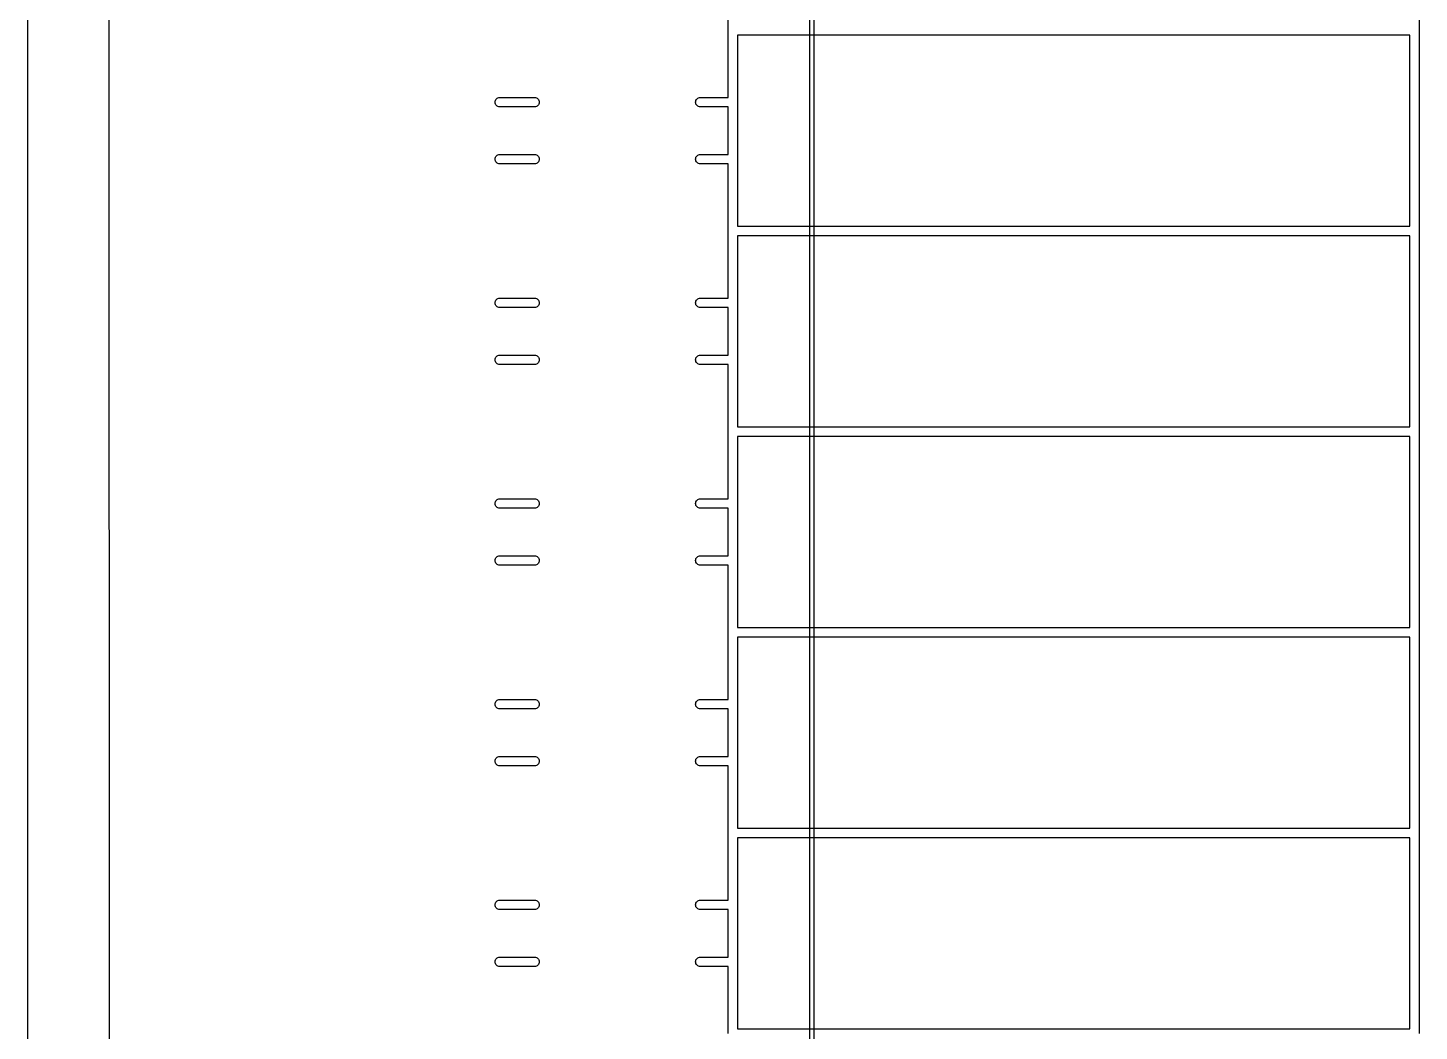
# Model space of a CAD drawing. Extents: x 47 to 252, y -139 to -48.
# Drawn here: x 234.07 to 251.69, y -93.82 to -81.12 of the extents above; entities that cross this region are included whole.
import ezdxf

# ---------------------------------------------------------------- set-up
doc = ezdxf.new("R2010")
doc.units = 0
doc.layers.add('BLACK', color=7, linetype='CONTINUOUS')

msp = doc.modelspace()

# ---------------------------------------------------------------- linework, layer by layer
at = {"layer": 'BLACK', "linetype": 'CONTINUOUS'}
for p, q in [((243.975, -135.499), (243.975, -51.5001)), ((244.025, -51.4988), (244.025, -135.501)), ((235.1, -69.805), (235.103, -94.485)), ((251.69, -78.6129), (251.69, -81.1471)), ((242.94, -81.147), (242.94, -80.3)), ((234.075, -81.5525), (234.075, -81.0002)), ((242.94, -81.15), (242.94, -81.147)), ((242.94, -81.153), (242.94, -81.15)), ((242.94, -82), (242.94, -81.153)), ((251.69, -81.1471), (251.69, -81.15)), ((251.69, -81.15), (251.69, -81.1529)), ((251.69, -81.1529), (251.69, -83.6871)), ((243.06, -81.21), (243.06, -82.0571)), ((251.57, -81.21), (243.06, -81.21)), ((251.57, -83.63), (251.57, -81.21)), ((234.075, -81.5526), (234.075, -81.5525)), ((234.075, -82.1225), (234.075, -81.5526)), ((239.99, -82.06), (239.991, -82.0482)), ((239.991, -82.0718), (239.99, -82.06)), ((239.991, -82.0482), (239.994, -82.0369)), ((239.994, -82.0831), (239.991, -82.0718)), ((239.994, -82.0369), (240, -82.0265)), ((240, -82.0935), (239.994, -82.0831)), ((240, -82.0265), (240.007, -82.0174)), ((240.007, -82.0174), (240.017, -82.0099)), ((240.017, -82.0099), (240.027, -82.0043)), ((240.027, -82.0043), (240.038, -82.0009)), ((240.038, -82.0009), (240.047, -82)), ((240.047, -82), (240.493, -82)), ((240.493, -82), (240.502, -82.0009)), ((240.502, -82.0009), (240.513, -82.0043)), ((240.513, -82.0043), (240.523, -82.0099)), ((240.523, -82.0099), (240.533, -82.0174)), ((240.533, -82.0174), (240.54, -82.0265)), ((240.54, -82.0265), (240.546, -82.0369)), ((240.546, -82.0831), (240.54, -82.0935)), ((240.546, -82.0369), (240.549, -82.0482)), ((240.549, -82.0718), (240.546, -82.0831)), ((240.549, -82.0482), (240.55, -82.06)), ((240.55, -82.06), (240.549, -82.0718)), ((242.53, -82.06), (242.531, -82.0482)), ((242.531, -82.0718), (242.53, -82.06)), ((242.531, -82.0482), (242.534, -82.0369)), ((242.534, -82.0831), (242.531, -82.0718)), ((242.534, -82.0369), (242.54, -82.0265)), ((242.54, -82.0935), (242.534, -82.0831)), ((242.54, -82.0265), (242.547, -82.0174)), ((242.547, -82.0174), (242.557, -82.0099)), ((242.557, -82.0099), (242.567, -82.0043)), ((242.567, -82.0043), (242.578, -82.0009)), ((242.578, -82.0009), (242.587, -82)), ((242.587, -82), (242.94, -82)), ((243.06, -82.0571), (243.06, -82.06)), ((243.06, -82.06), (243.06, -82.0629)), ((243.06, -82.0629), (243.06, -82.7771)), ((234.075, -82.7103), (234.075, -82.1225)), ((234.075, -82.1225), (234.075, -82.1225)), ((240.007, -82.1026), (240, -82.0935)), ((240.017, -82.1101), (240.007, -82.1026)), ((240.027, -82.1157), (240.017, -82.1101)), ((240.038, -82.1191), (240.027, -82.1157)), ((240.047, -82.12), (240.038, -82.1191)), ((240.493, -82.12), (240.047, -82.12)), ((240.502, -82.1191), (240.493, -82.12)), ((240.513, -82.1157), (240.502, -82.1191)), ((240.523, -82.1101), (240.513, -82.1157)), ((240.533, -82.1026), (240.523, -82.1101)), ((240.54, -82.0935), (240.533, -82.1026)), ((242.547, -82.1026), (242.54, -82.0935)), ((242.557, -82.1101), (242.547, -82.1026)), ((242.567, -82.1157), (242.557, -82.1101)), ((242.578, -82.1191), (242.567, -82.1157)), ((242.587, -82.12), (242.578, -82.1191)), ((242.94, -82.12), (242.587, -82.12)), ((242.94, -82.72), (242.94, -82.12)), ((234.075, -83.3162), (234.075, -82.7103)), ((234.075, -82.7103), (234.075, -82.7103)), ((239.99, -82.78), (239.991, -82.7682)), ((239.991, -82.7918), (239.99, -82.78)), ((239.991, -82.7682), (239.994, -82.7569)), ((239.994, -82.7569), (240, -82.7465)), ((240, -82.7465), (240.007, -82.7374)), ((240.007, -82.7374), (240.017, -82.7299)), ((240.017, -82.7299), (240.027, -82.7243)), ((240.027, -82.7243), (240.038, -82.7209)), ((240.038, -82.7209), (240.047, -82.72)), ((240.047, -82.72), (240.493, -82.72)), ((240.493, -82.72), (240.502, -82.7209)), ((240.502, -82.7209), (240.513, -82.7243)), ((240.513, -82.7243), (240.523, -82.7299)), ((240.523, -82.7299), (240.533, -82.7374)), ((240.533, -82.7374), (240.54, -82.7465)), ((240.54, -82.7465), (240.546, -82.7569)), ((240.546, -82.7569), (240.549, -82.7682)), ((240.549, -82.7682), (240.55, -82.78)), ((240.55, -82.78), (240.549, -82.7918)), ((242.53, -82.78), (242.531, -82.7682)), ((242.531, -82.7918), (242.53, -82.78)), ((242.531, -82.7682), (242.534, -82.7569)), ((242.534, -82.7569), (242.54, -82.7465)), ((242.54, -82.7465), (242.547, -82.7374)), ((242.547, -82.7374), (242.557, -82.7299)), ((242.557, -82.7299), (242.567, -82.7243)), ((242.567, -82.7243), (242.578, -82.7209)), ((242.578, -82.7209), (242.587, -82.72)), ((242.587, -82.72), (242.94, -82.72)), ((243.06, -82.7771), (243.06, -82.78)), ((243.06, -82.78), (243.06, -82.7829)), ((243.06, -82.7829), (243.06, -83.63)), ((239.994, -82.8031), (239.991, -82.7918)), ((240, -82.8135), (239.994, -82.8031)), ((240.007, -82.8226), (240, -82.8135)), ((240.017, -82.8301), (240.007, -82.8226)), ((240.027, -82.8357), (240.017, -82.8301)), ((240.038, -82.8391), (240.027, -82.8357)), ((240.047, -82.84), (240.038, -82.8391)), ((240.493, -82.84), (240.047, -82.84)), ((240.502, -82.8391), (240.493, -82.84)), ((240.513, -82.8357), (240.502, -82.8391)), ((240.523, -82.8301), (240.513, -82.8357)), ((240.533, -82.8226), (240.523, -82.8301)), ((240.54, -82.8135), (240.533, -82.8226)), ((240.546, -82.8031), (240.54, -82.8135)), ((240.549, -82.7918), (240.546, -82.8031)), ((242.534, -82.8031), (242.531, -82.7918)), ((242.54, -82.8135), (242.534, -82.8031)), ((242.547, -82.8226), (242.54, -82.8135)), ((242.557, -82.8301), (242.547, -82.8226)), ((242.567, -82.8357), (242.557, -82.8301)), ((242.578, -82.8391), (242.567, -82.8357)), ((242.587, -82.84), (242.578, -82.8391)), ((242.94, -82.84), (242.587, -82.84)), ((242.94, -83.687), (242.94, -82.84)), ((234.075, -83.3163), (234.075, -83.3162)), ((234.075, -83.9405), (234.075, -83.3163)), ((243.06, -83.63), (251.57, -83.63)), ((242.94, -83.69), (242.94, -83.687)), ((242.94, -83.693), (242.94, -83.69)), ((242.94, -84.54), (242.94, -83.693)), ((243.06, -83.75), (243.06, -84.5971)), ((251.57, -83.75), (243.06, -83.75)), ((251.57, -86.17), (251.57, -83.75)), ((251.69, -83.6871), (251.69, -83.69)), ((251.69, -83.69), (251.69, -83.6929)), ((251.69, -83.6929), (251.69, -86.2271)), ((234.075, -83.9406), (234.075, -83.9405)), ((234.075, -84.5834), (234.075, -83.9406)), ((240.007, -84.5574), (240.017, -84.5499)), ((240.017, -84.5499), (240.027, -84.5443)), ((240.027, -84.5443), (240.038, -84.5409)), ((240.038, -84.5409), (240.047, -84.54)), ((240.047, -84.54), (240.493, -84.54)), ((240.493, -84.54), (240.502, -84.5409)), ((240.502, -84.5409), (240.513, -84.5443)), ((240.513, -84.5443), (240.523, -84.5499)), ((240.523, -84.5499), (240.533, -84.5574)), ((242.547, -84.5574), (242.557, -84.5499)), ((242.557, -84.5499), (242.567, -84.5443)), ((242.567, -84.5443), (242.578, -84.5409)), ((242.578, -84.5409), (242.587, -84.54)), ((242.587, -84.54), (242.94, -84.54)), ((234.075, -84.5835), (234.075, -84.5834)), ((234.075, -85.2453), (234.075, -84.5835)), ((239.99, -84.6), (239.991, -84.5882)), ((239.991, -84.6118), (239.99, -84.6)), ((239.991, -84.5882), (239.994, -84.5769)), ((239.994, -84.6231), (239.991, -84.6118)), ((239.994, -84.5769), (240, -84.5665)), ((240, -84.6335), (239.994, -84.6231)), ((240, -84.5665), (240.007, -84.5574)), ((240.007, -84.6426), (240, -84.6335)), ((240.017, -84.6501), (240.007, -84.6426)), ((240.027, -84.6557), (240.017, -84.6501)), ((240.038, -84.6591), (240.027, -84.6557)), ((240.047, -84.66), (240.038, -84.6591)), ((240.493, -84.66), (240.047, -84.66)), ((240.502, -84.6591), (240.493, -84.66)), ((240.513, -84.6557), (240.502, -84.6591)), ((240.523, -84.6501), (240.513, -84.6557)), ((240.533, -84.6426), (240.523, -84.6501)), ((240.533, -84.5574), (240.54, -84.5665)), ((240.54, -84.6335), (240.533, -84.6426)), ((240.54, -84.5665), (240.546, -84.5769)), ((240.546, -84.6231), (240.54, -84.6335)), ((240.546, -84.5769), (240.549, -84.5882)), ((240.549, -84.6118), (240.546, -84.6231)), ((240.549, -84.5882), (240.55, -84.6)), ((240.55, -84.6), (240.549, -84.6118)), ((242.53, -84.6), (242.531, -84.5882)), ((242.531, -84.6118), (242.53, -84.6)), ((242.531, -84.5882), (242.534, -84.5769)), ((242.534, -84.6231), (242.531, -84.6118)), ((242.534, -84.5769), (242.54, -84.5665)), ((242.54, -84.6335), (242.534, -84.6231)), ((242.54, -84.5665), (242.547, -84.5574)), ((242.547, -84.6426), (242.54, -84.6335)), ((242.557, -84.6501), (242.547, -84.6426)), ((242.567, -84.6557), (242.557, -84.6501)), ((242.578, -84.6591), (242.567, -84.6557)), ((242.587, -84.66), (242.578, -84.6591)), ((242.94, -84.66), (242.587, -84.66)), ((242.94, -85.26), (242.94, -84.66)), ((243.06, -84.5971), (243.06, -84.6)), ((243.06, -84.6), (243.06, -84.6029)), ((243.06, -84.6029), (243.06, -85.3171)), ((234.075, -85.2454), (234.075, -85.2453)), ((234.075, -85.9264), (234.075, -85.2454)), ((239.99, -85.32), (239.991, -85.3082)), ((239.991, -85.3318), (239.99, -85.32)), ((239.991, -85.3082), (239.994, -85.2969)), ((239.994, -85.3431), (239.991, -85.3318)), ((239.994, -85.2969), (240, -85.2865)), ((240, -85.3535), (239.994, -85.3431)), ((240, -85.2865), (240.007, -85.2774)), ((240.007, -85.3626), (240, -85.3535)), ((240.007, -85.2774), (240.017, -85.2699)), ((240.017, -85.3701), (240.007, -85.3626)), ((240.017, -85.2699), (240.027, -85.2643)), ((240.027, -85.3757), (240.017, -85.3701)), ((240.027, -85.2643), (240.038, -85.2609)), ((240.038, -85.3791), (240.027, -85.3757)), ((240.038, -85.2609), (240.047, -85.26)), ((240.047, -85.38), (240.038, -85.3791)), ((240.047, -85.26), (240.493, -85.26)), ((240.493, -85.38), (240.047, -85.38)), ((240.493, -85.26), (240.502, -85.2609)), ((240.502, -85.3791), (240.493, -85.38)), ((240.502, -85.2609), (240.513, -85.2643)), ((240.513, -85.3757), (240.502, -85.3791)), ((240.513, -85.2643), (240.523, -85.2699)), ((240.523, -85.3701), (240.513, -85.3757)), ((240.523, -85.2699), (240.533, -85.2774)), ((240.533, -85.3626), (240.523, -85.3701)), ((240.533, -85.2774), (240.54, -85.2865)), ((240.54, -85.3535), (240.533, -85.3626)), ((240.54, -85.2865), (240.546, -85.2969)), ((240.546, -85.3431), (240.54, -85.3535)), ((240.546, -85.2969), (240.549, -85.3082)), ((240.549, -85.3318), (240.546, -85.3431)), ((240.549, -85.3082), (240.55, -85.32)), ((240.55, -85.32), (240.549, -85.3318)), ((242.53, -85.32), (242.531, -85.3082)), ((242.531, -85.3318), (242.53, -85.32)), ((242.531, -85.3082), (242.534, -85.2969)), ((242.534, -85.3431), (242.531, -85.3318)), ((242.534, -85.2969), (242.54, -85.2865)), ((242.54, -85.3535), (242.534, -85.3431)), ((242.54, -85.2865), (242.547, -85.2774)), ((242.547, -85.3626), (242.54, -85.3535)), ((242.547, -85.2774), (242.557, -85.2699)), ((242.557, -85.3701), (242.547, -85.3626)), ((242.557, -85.2699), (242.567, -85.2643)), ((242.567, -85.3757), (242.557, -85.3701)), ((242.567, -85.2643), (242.578, -85.2609)), ((242.578, -85.3791), (242.567, -85.3757)), ((242.578, -85.2609), (242.587, -85.26)), ((242.587, -85.38), (242.578, -85.3791)), ((242.587, -85.26), (242.94, -85.26)), ((242.94, -85.38), (242.587, -85.38)), ((242.94, -86.227), (242.94, -85.38)), ((243.06, -85.3171), (243.06, -85.32)), ((243.06, -85.32), (243.06, -85.3229)), ((243.06, -85.3229), (243.06, -86.17)), ((234.075, -86.6269), (234.075, -85.9264)), ((234.075, -85.9264), (234.075, -85.9264)), ((242.94, -86.23), (242.94, -86.227)), ((242.94, -86.233), (242.94, -86.23)), ((242.94, -87.08), (242.94, -86.233)), ((243.06, -86.17), (251.57, -86.17)), ((243.06, -86.29), (243.06, -87.1371)), ((251.57, -86.29), (243.06, -86.29)), ((251.57, -88.71), (251.57, -86.29)), ((251.69, -86.2271), (251.69, -86.23)), ((251.69, -86.23), (251.69, -86.2329)), ((251.69, -86.2329), (251.69, -88.7671)), ((234.075, -86.627), (234.075, -86.6269)), ((234.075, -87.3471), (234.075, -86.627)), ((239.99, -87.14), (239.991, -87.1282)), ((239.991, -87.1518), (239.99, -87.14)), ((239.991, -87.1282), (239.994, -87.1169)), ((239.994, -87.1631), (239.991, -87.1518)), ((239.994, -87.1169), (240, -87.1065)), ((240, -87.1735), (239.994, -87.1631)), ((240, -87.1065), (240.007, -87.0974)), ((240.007, -87.1826), (240, -87.1735)), ((240.007, -87.0974), (240.017, -87.0899)), ((240.017, -87.1901), (240.007, -87.1826)), ((240.017, -87.0899), (240.027, -87.0843)), ((240.027, -87.1957), (240.017, -87.1901)), ((240.027, -87.0843), (240.038, -87.0809)), ((240.038, -87.0809), (240.047, -87.08)), ((240.047, -87.08), (240.493, -87.08)), ((240.493, -87.08), (240.502, -87.0809)), ((240.502, -87.0809), (240.513, -87.0843)), ((240.513, -87.0843), (240.523, -87.0899)), ((240.523, -87.1901), (240.513, -87.1957)), ((240.523, -87.0899), (240.533, -87.0974)), ((240.533, -87.1826), (240.523, -87.1901)), ((240.533, -87.0974), (240.54, -87.1065)), ((240.54, -87.1735), (240.533, -87.1826)), ((240.54, -87.1065), (240.546, -87.1169)), ((240.546, -87.1631), (240.54, -87.1735)), ((240.546, -87.1169), (240.549, -87.1282)), ((240.549, -87.1518), (240.546, -87.1631)), ((240.549, -87.1282), (240.55, -87.14)), ((240.55, -87.14), (240.549, -87.1518)), ((242.53, -87.14), (242.531, -87.1282)), ((242.531, -87.1518), (242.53, -87.14)), ((242.531, -87.1282), (242.534, -87.1169)), ((242.534, -87.1631), (242.531, -87.1518)), ((242.534, -87.1169), (242.54, -87.1065)), ((242.54, -87.1735), (242.534, -87.1631)), ((242.54, -87.1065), (242.547, -87.0974)), ((242.547, -87.1826), (242.54, -87.1735)), ((242.547, -87.0974), (242.557, -87.0899)), ((242.557, -87.1901), (242.547, -87.1826)), ((242.557, -87.0899), (242.567, -87.0843)), ((242.567, -87.1957), (242.557, -87.1901)), ((242.567, -87.0843), (242.578, -87.0809)), ((242.578, -87.0809), (242.587, -87.08)), ((242.587, -87.08), (242.94, -87.08)), ((243.06, -87.1371), (243.06, -87.14)), ((243.06, -87.14), (243.06, -87.1429)), ((243.06, -87.1429), (243.06, -87.8571)), ((234.075, -87.3472), (234.075, -87.3471)), ((234.075, -104.834), (234.075, -87.3472)), ((240.038, -87.1991), (240.027, -87.1957)), ((240.047, -87.2), (240.038, -87.1991)), ((240.493, -87.2), (240.047, -87.2)), ((240.502, -87.1991), (240.493, -87.2)), ((240.513, -87.1957), (240.502, -87.1991)), ((242.578, -87.1991), (242.567, -87.1957)), ((242.587, -87.2), (242.578, -87.1991)), ((242.94, -87.2), (242.587, -87.2)), ((242.94, -87.8), (242.94, -87.2)), ((239.99, -87.86), (239.991, -87.8482)), ((239.991, -87.8718), (239.99, -87.86)), ((239.991, -87.8482), (239.994, -87.8369)), ((239.994, -87.8831), (239.991, -87.8718)), ((239.994, -87.8369), (240, -87.8265)), ((240, -87.8935), (239.994, -87.8831)), ((240, -87.8265), (240.007, -87.8174)), ((240.007, -87.9026), (240, -87.8935)), ((240.007, -87.8174), (240.017, -87.8099)), ((240.017, -87.8099), (240.027, -87.8043)), ((240.027, -87.8043), (240.038, -87.8009)), ((240.038, -87.8009), (240.047, -87.8)), ((240.047, -87.8), (240.493, -87.8)), ((240.493, -87.8), (240.502, -87.8009)), ((240.502, -87.8009), (240.513, -87.8043)), ((240.513, -87.8043), (240.523, -87.8099)), ((240.523, -87.8099), (240.533, -87.8174)), ((240.533, -87.8174), (240.54, -87.8265)), ((240.54, -87.8935), (240.533, -87.9026)), ((240.54, -87.8265), (240.546, -87.8369)), ((240.546, -87.8831), (240.54, -87.8935)), ((240.546, -87.8369), (240.549, -87.8482)), ((240.549, -87.8718), (240.546, -87.8831)), ((240.549, -87.8482), (240.55, -87.86)), ((240.55, -87.86), (240.549, -87.8718)), ((242.53, -87.86), (242.531, -87.8482)), ((242.531, -87.8718), (242.53, -87.86)), ((242.531, -87.8482), (242.534, -87.8369)), ((242.534, -87.8831), (242.531, -87.8718)), ((242.534, -87.8369), (242.54, -87.8265)), ((242.54, -87.8935), (242.534, -87.8831)), ((242.54, -87.8265), (242.547, -87.8174)), ((242.547, -87.9026), (242.54, -87.8935)), ((242.547, -87.8174), (242.557, -87.8099)), ((242.557, -87.8099), (242.567, -87.8043)), ((242.567, -87.8043), (242.578, -87.8009)), ((242.578, -87.8009), (242.587, -87.8)), ((242.587, -87.8), (242.94, -87.8)), ((243.06, -87.8571), (243.06, -87.86)), ((243.06, -87.86), (243.06, -87.8629)), ((243.06, -87.8629), (243.06, -88.71)), ((240.017, -87.9101), (240.007, -87.9026)), ((240.027, -87.9157), (240.017, -87.9101)), ((240.038, -87.9191), (240.027, -87.9157)), ((240.047, -87.92), (240.038, -87.9191)), ((240.493, -87.92), (240.047, -87.92)), ((240.502, -87.9191), (240.493, -87.92)), ((240.513, -87.9157), (240.502, -87.9191)), ((240.523, -87.9101), (240.513, -87.9157)), ((240.533, -87.9026), (240.523, -87.9101)), ((242.557, -87.9101), (242.547, -87.9026)), ((242.567, -87.9157), (242.557, -87.9101)), ((242.578, -87.9191), (242.567, -87.9157)), ((242.587, -87.92), (242.578, -87.9191)), ((242.94, -87.92), (242.587, -87.92)), ((242.94, -88.767), (242.94, -87.92)), ((242.94, -88.77), (242.94, -88.767)), ((242.94, -88.773), (242.94, -88.77)), ((242.94, -89.62), (242.94, -88.773)), ((243.06, -88.71), (251.57, -88.71)), ((251.69, -88.7671), (251.69, -88.77)), ((251.69, -88.77), (251.69, -88.7729)), ((251.69, -88.7729), (251.69, -91.3071)), ((243.06, -88.83), (243.06, -89.6771)), ((251.57, -88.83), (243.06, -88.83)), ((251.57, -91.25), (251.57, -88.83)), ((239.991, -89.6682), (239.994, -89.6569)), ((239.994, -89.6569), (240, -89.6465)), ((240, -89.6465), (240.007, -89.6374)), ((240.007, -89.6374), (240.017, -89.6299)), ((240.017, -89.6299), (240.027, -89.6243)), ((240.027, -89.6243), (240.038, -89.6209)), ((240.038, -89.6209), (240.047, -89.62)), ((240.047, -89.62), (240.493, -89.62)), ((240.493, -89.62), (240.502, -89.6209)), ((240.502, -89.6209), (240.513, -89.6243)), ((240.513, -89.6243), (240.523, -89.6299)), ((240.523, -89.6299), (240.533, -89.6374)), ((240.533, -89.6374), (240.54, -89.6465)), ((240.54, -89.6465), (240.546, -89.6569)), ((240.546, -89.6569), (240.549, -89.6682)), ((242.531, -89.6682), (242.534, -89.6569)), ((242.534, -89.6569), (242.54, -89.6465)), ((242.54, -89.6465), (242.547, -89.6374)), ((242.547, -89.6374), (242.557, -89.6299)), ((242.557, -89.6299), (242.567, -89.6243)), ((242.567, -89.6243), (242.578, -89.6209)), ((242.578, -89.6209), (242.587, -89.62)), ((242.587, -89.62), (242.94, -89.62)), ((239.99, -89.68), (239.991, -89.6682)), ((239.991, -89.6918), (239.99, -89.68)), ((239.994, -89.7031), (239.991, -89.6918)), ((240, -89.7135), (239.994, -89.7031)), ((240.007, -89.7226), (240, -89.7135)), ((240.017, -89.7301), (240.007, -89.7226)), ((240.027, -89.7357), (240.017, -89.7301)), ((240.038, -89.7391), (240.027, -89.7357)), ((240.047, -89.74), (240.038, -89.7391)), ((240.493, -89.74), (240.047, -89.74)), ((240.502, -89.7391), (240.493, -89.74)), ((240.513, -89.7357), (240.502, -89.7391)), ((240.523, -89.7301), (240.513, -89.7357)), ((240.533, -89.7226), (240.523, -89.7301)), ((240.54, -89.7135), (240.533, -89.7226)), ((240.546, -89.7031), (240.54, -89.7135)), ((240.549, -89.6918), (240.546, -89.7031)), ((240.549, -89.6682), (240.55, -89.68)), ((240.55, -89.68), (240.549, -89.6918)), ((242.53, -89.68), (242.531, -89.6682)), ((242.531, -89.6918), (242.53, -89.68)), ((242.534, -89.7031), (242.531, -89.6918)), ((242.54, -89.7135), (242.534, -89.7031)), ((242.547, -89.7226), (242.54, -89.7135)), ((242.557, -89.7301), (242.547, -89.7226)), ((242.567, -89.7357), (242.557, -89.7301)), ((242.578, -89.7391), (242.567, -89.7357)), ((242.587, -89.74), (242.578, -89.7391)), ((242.94, -89.74), (242.587, -89.74)), ((242.94, -90.34), (242.94, -89.74)), ((243.06, -89.6771), (243.06, -89.68)), ((243.06, -89.68), (243.06, -89.6829)), ((243.06, -89.6829), (243.06, -90.3971)), ((240, -90.3665), (240.007, -90.3574)), ((240.007, -90.3574), (240.017, -90.3499)), ((240.017, -90.3499), (240.027, -90.3443)), ((240.027, -90.3443), (240.038, -90.3409)), ((240.038, -90.3409), (240.047, -90.34)), ((240.047, -90.34), (240.493, -90.34)), ((240.493, -90.34), (240.502, -90.3409)), ((240.502, -90.3409), (240.513, -90.3443)), ((240.513, -90.3443), (240.523, -90.3499)), ((240.523, -90.3499), (240.533, -90.3574)), ((240.533, -90.3574), (240.54, -90.3665)), ((242.54, -90.3665), (242.547, -90.3574)), ((242.547, -90.3574), (242.557, -90.3499)), ((242.557, -90.3499), (242.567, -90.3443)), ((242.567, -90.3443), (242.578, -90.3409)), ((242.578, -90.3409), (242.587, -90.34)), ((242.587, -90.34), (242.94, -90.34)), ((239.99, -90.4), (239.991, -90.3882)), ((239.991, -90.4118), (239.99, -90.4)), ((239.991, -90.3882), (239.994, -90.3769)), ((239.994, -90.4231), (239.991, -90.4118)), ((239.994, -90.3769), (240, -90.3665)), ((240, -90.4335), (239.994, -90.4231)), ((240.007, -90.4426), (240, -90.4335)), ((240.017, -90.4501), (240.007, -90.4426)), ((240.027, -90.4557), (240.017, -90.4501)), ((240.038, -90.4591), (240.027, -90.4557)), ((240.047, -90.46), (240.038, -90.4591)), ((240.493, -90.46), (240.047, -90.46)), ((240.502, -90.4591), (240.493, -90.46)), ((240.513, -90.4557), (240.502, -90.4591)), ((240.523, -90.4501), (240.513, -90.4557)), ((240.533, -90.4426), (240.523, -90.4501)), ((240.54, -90.4335), (240.533, -90.4426)), ((240.54, -90.3665), (240.546, -90.3769)), ((240.546, -90.4231), (240.54, -90.4335)), ((240.546, -90.3769), (240.549, -90.3882)), ((240.549, -90.4118), (240.546, -90.4231)), ((240.549, -90.3882), (240.55, -90.4)), ((240.55, -90.4), (240.549, -90.4118)), ((242.53, -90.4), (242.531, -90.3882)), ((242.531, -90.4118), (242.53, -90.4)), ((242.531, -90.3882), (242.534, -90.3769)), ((242.534, -90.4231), (242.531, -90.4118)), ((242.534, -90.3769), (242.54, -90.3665)), ((242.54, -90.4335), (242.534, -90.4231)), ((242.547, -90.4426), (242.54, -90.4335)), ((242.557, -90.4501), (242.547, -90.4426)), ((242.567, -90.4557), (242.557, -90.4501)), ((242.578, -90.4591), (242.567, -90.4557)), ((242.587, -90.46), (242.578, -90.4591)), ((242.94, -90.46), (242.587, -90.46)), ((242.94, -91.307), (242.94, -90.46)), ((243.06, -90.3971), (243.06, -90.4)), ((243.06, -90.4), (243.06, -90.4029)), ((243.06, -90.4029), (243.06, -91.25)), ((242.94, -91.31), (242.94, -91.307)), ((242.94, -91.313), (242.94, -91.31)), ((242.94, -92.16), (242.94, -91.313)), ((243.06, -91.25), (251.57, -91.25)), ((243.06, -91.37), (243.06, -92.2171)), ((251.57, -91.37), (243.06, -91.37)), ((251.57, -93.79), (251.57, -91.37)), ((251.69, -91.3071), (251.69, -91.31)), ((251.69, -91.31), (251.69, -91.3129)), ((251.69, -91.3129), (251.69, -93.8471)), ((239.99, -92.22), (239.991, -92.2082)), ((239.991, -92.2318), (239.99, -92.22)), ((239.991, -92.2082), (239.994, -92.1969)), ((239.994, -92.2431), (239.991, -92.2318)), ((239.994, -92.1969), (240, -92.1865)), ((240, -92.2535), (239.994, -92.2431)), ((240, -92.1865), (240.007, -92.1774)), ((240.007, -92.2626), (240, -92.2535)), ((240.007, -92.1774), (240.017, -92.1699)), ((240.017, -92.2701), (240.007, -92.2626)), ((240.017, -92.1699), (240.027, -92.1643)), ((240.027, -92.2757), (240.017, -92.2701)), ((240.027, -92.1643), (240.038, -92.1609)), ((240.038, -92.2791), (240.027, -92.2757)), ((240.038, -92.1609), (240.047, -92.16)), ((240.047, -92.28), (240.038, -92.2791)), ((240.047, -92.16), (240.493, -92.16)), ((240.493, -92.28), (240.047, -92.28)), ((240.493, -92.16), (240.502, -92.1609)), ((240.502, -92.2791), (240.493, -92.28)), ((240.502, -92.1609), (240.513, -92.1643)), ((240.513, -92.2757), (240.502, -92.2791)), ((240.513, -92.1643), (240.523, -92.1699)), ((240.523, -92.2701), (240.513, -92.2757)), ((240.523, -92.1699), (240.533, -92.1774)), ((240.533, -92.2626), (240.523, -92.2701)), ((240.533, -92.1774), (240.54, -92.1865)), ((240.54, -92.2535), (240.533, -92.2626)), ((240.54, -92.1865), (240.546, -92.1969)), ((240.546, -92.2431), (240.54, -92.2535)), ((240.546, -92.1969), (240.549, -92.2082)), ((240.549, -92.2318), (240.546, -92.2431)), ((240.549, -92.2082), (240.55, -92.22)), ((240.55, -92.22), (240.549, -92.2318)), ((242.53, -92.22), (242.531, -92.2082)), ((242.531, -92.2318), (242.53, -92.22)), ((242.531, -92.2082), (242.534, -92.1969)), ((242.534, -92.2431), (242.531, -92.2318)), ((242.534, -92.1969), (242.54, -92.1865)), ((242.54, -92.2535), (242.534, -92.2431)), ((242.54, -92.1865), (242.547, -92.1774)), ((242.547, -92.2626), (242.54, -92.2535)), ((242.547, -92.1774), (242.557, -92.1699)), ((242.557, -92.2701), (242.547, -92.2626)), ((242.557, -92.1699), (242.567, -92.1643)), ((242.567, -92.2757), (242.557, -92.2701)), ((242.567, -92.1643), (242.578, -92.1609)), ((242.578, -92.2791), (242.567, -92.2757)), ((242.578, -92.1609), (242.587, -92.16)), ((242.587, -92.28), (242.578, -92.2791)), ((242.587, -92.16), (242.94, -92.16)), ((242.94, -92.28), (242.587, -92.28)), ((242.94, -92.88), (242.94, -92.28)), ((243.06, -92.2171), (243.06, -92.22)), ((243.06, -92.22), (243.06, -92.2229)), ((243.06, -92.2229), (243.06, -92.9371)), ((239.99, -92.94), (239.991, -92.9282)), ((239.991, -92.9518), (239.99, -92.94)), ((239.991, -92.9282), (239.994, -92.9169)), ((239.994, -92.9631), (239.991, -92.9518)), ((239.994, -92.9169), (240, -92.9065)), ((240, -92.9735), (239.994, -92.9631)), ((240, -92.9065), (240.007, -92.8974)), ((240.007, -92.9826), (240, -92.9735)), ((240.007, -92.8974), (240.017, -92.8899)), ((240.017, -92.9901), (240.007, -92.9826)), ((240.017, -92.8899), (240.027, -92.8843)), ((240.027, -92.9957), (240.017, -92.9901)), ((240.027, -92.8843), (240.038, -92.8809)), ((240.038, -92.9991), (240.027, -92.9957)), ((240.038, -92.8809), (240.047, -92.88)), ((240.047, -93), (240.038, -92.9991)), ((240.047, -92.88), (240.493, -92.88)), ((240.493, -93), (240.047, -93)), ((240.493, -92.88), (240.502, -92.8809)), ((240.502, -92.9991), (240.493, -93)), ((240.502, -92.8809), (240.513, -92.8843)), ((240.513, -92.9957), (240.502, -92.9991)), ((240.513, -92.8843), (240.523, -92.8899)), ((240.523, -92.9901), (240.513, -92.9957)), ((240.523, -92.8899), (240.533, -92.8974)), ((240.533, -92.9826), (240.523, -92.9901)), ((240.533, -92.8974), (240.54, -92.9065)), ((240.54, -92.9735), (240.533, -92.9826)), ((240.54, -92.9065), (240.546, -92.9169)), ((240.546, -92.9631), (240.54, -92.9735)), ((240.546, -92.9169), (240.549, -92.9282)), ((240.549, -92.9518), (240.546, -92.9631)), ((240.549, -92.9282), (240.55, -92.94)), ((240.55, -92.94), (240.549, -92.9518)), ((242.53, -92.94), (242.531, -92.9282)), ((242.531, -92.9518), (242.53, -92.94)), ((242.531, -92.9282), (242.534, -92.9169)), ((242.534, -92.9631), (242.531, -92.9518)), ((242.534, -92.9169), (242.54, -92.9065)), ((242.54, -92.9735), (242.534, -92.9631)), ((242.54, -92.9065), (242.547, -92.8974)), ((242.547, -92.9826), (242.54, -92.9735)), ((242.547, -92.8974), (242.557, -92.8899)), ((242.557, -92.9901), (242.547, -92.9826)), ((242.557, -92.8899), (242.567, -92.8843)), ((242.567, -92.9957), (242.557, -92.9901)), ((242.567, -92.8843), (242.578, -92.8809)), ((242.578, -92.9991), (242.567, -92.9957)), ((242.578, -92.8809), (242.587, -92.88)), ((242.587, -93), (242.578, -92.9991)), ((242.587, -92.88), (242.94, -92.88)), ((242.94, -93), (242.587, -93)), ((242.94, -93.847), (242.94, -93)), ((243.06, -92.9371), (243.06, -92.94)), ((243.06, -92.94), (243.06, -92.9429)), ((243.06, -92.9429), (243.06, -93.79)), ((243.06, -93.79), (251.57, -93.79))]:
    msp.add_line(p, q, dxfattribs=at)

doc.saveas('drawing.dxf')
